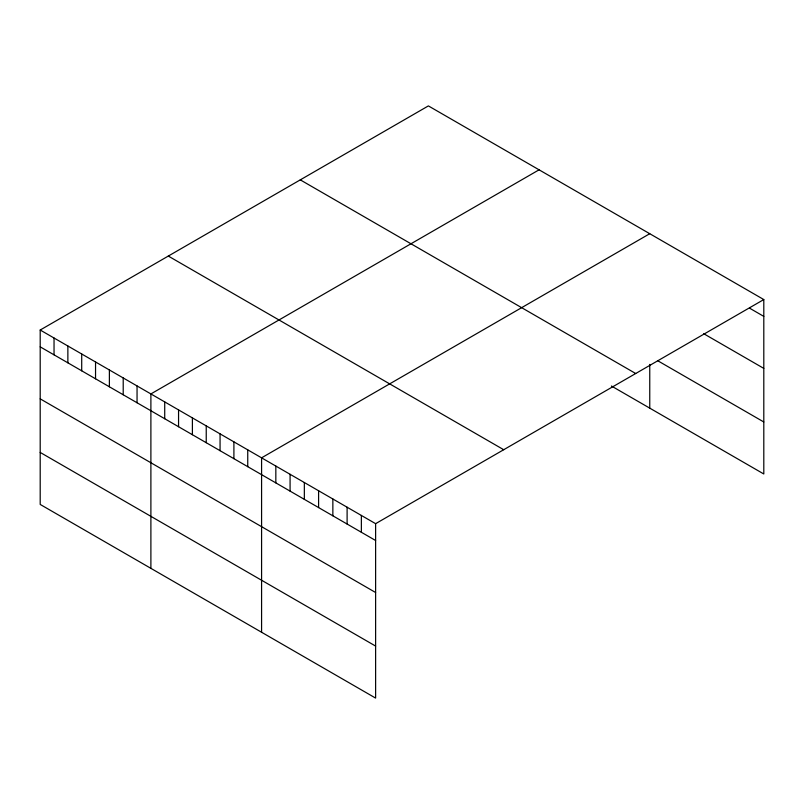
<?xml version="1.0" encoding="UTF-8"?>
<svg xmlns="http://www.w3.org/2000/svg" width="804" height="804" viewBox="0 0 804 804"><rect width="100%" height="100%" fill="white"/><g stroke="black" fill="none" stroke-linecap="round" stroke-linejoin="round"><path stroke-width="1.21" d="M763.8 299.56L375.619 523.675L375.619 698.093L40.2 504.44L40.2 330.022L428.381 105.907L763.8 299.56L763.8 473.978L611.442 386.02M539.072 169.815L150.891 393.93L150.891 568.348M649.753 233.713L261.581 457.828L261.581 632.256M749.549 308.153L763.8 316.384M703.721 333.71L763.8 368.393M657.903 360.835L763.8 421.969M300.284 179.865L635.703 373.518M168.297 256.064L503.716 449.717M40.2 330.022L375.619 523.675M40.2 346.846L375.619 540.499M40.2 398.854L375.619 592.508M40.2 452.431L375.619 646.084M649.753 364.403L649.753 408.141M361.368 515.444L361.368 532.268M347.107 507.213L347.107 524.037M332.856 498.982L332.856 515.806M318.595 490.752L318.595 507.575M304.344 482.521L304.344 499.344M290.083 474.29L290.083 491.113M275.832 466.059L275.832 482.882M247.743 449.848L247.743 466.672M233.904 441.858L233.904 458.682M220.065 433.869L220.065 450.692M206.236 425.879L206.236 442.702M192.397 417.889L192.397 434.713M178.558 409.899L178.558 426.733M164.719 401.91L164.719 418.743M137.052 385.94L137.052 402.764M123.213 377.95L123.213 394.774M109.384 369.961L109.384 386.784M95.545 361.971L95.545 378.795M81.706 353.981L81.706 370.815M67.868 346.001L67.868 362.825M54.039 338.012L54.039 354.835"/></g></svg>
